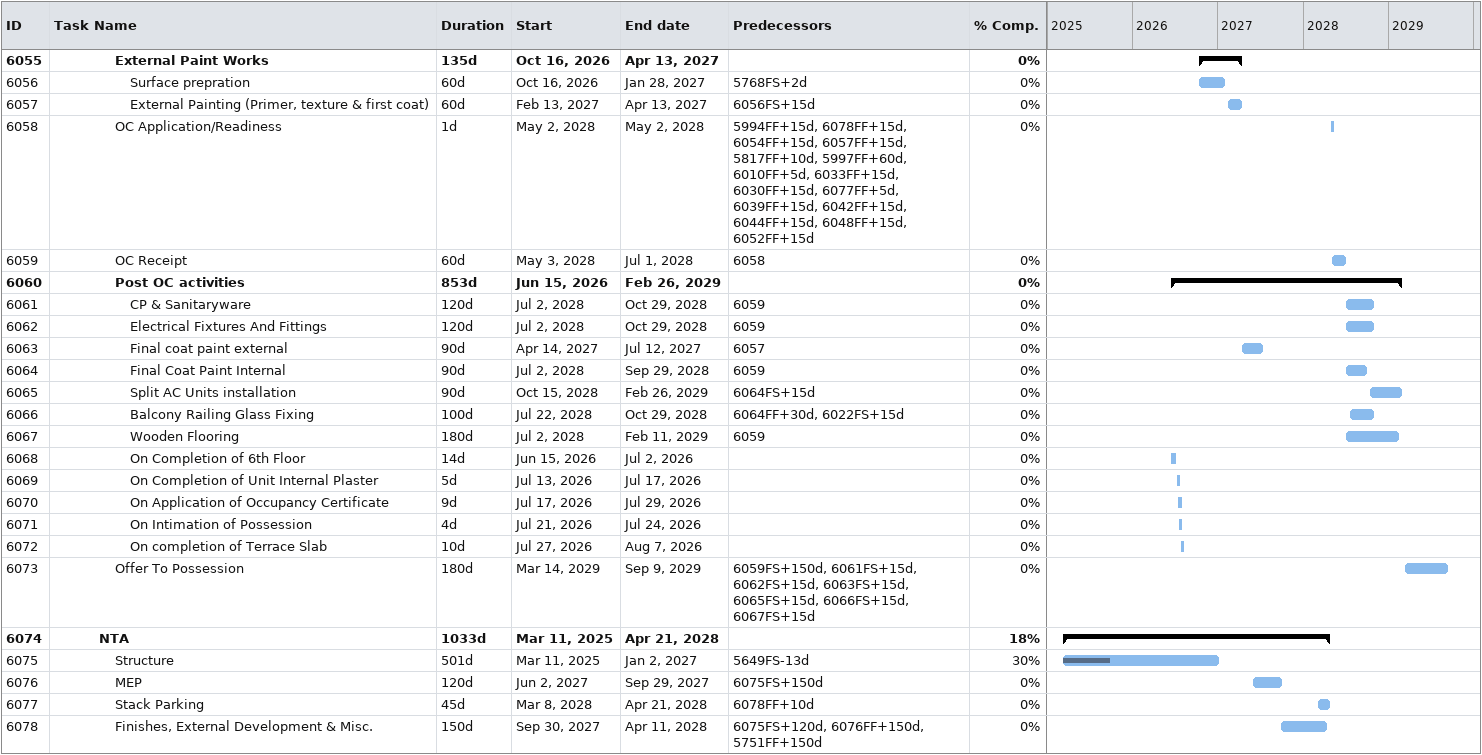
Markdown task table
| ID | Level | Task | Duration | Start | Finish | Predecessors | % complete |
|---|---|---|---|---|---|---|---|
| 6055 | 5 | **External Paint Works** | 135d | 2026-10-16 | 2027-04-13 |  | 0 |
| 6056 | 6 | Surface prepration | 60d | 2026-10-16 | 2027-01-28 | 5768FS+2d | 0 |
| 6057 | 6 | External Painting (Primer, texture & first coat) | 60d | 2027-02-13 | 2027-04-13 | 6056FS+15d | 0 |
| 6058 | 5 | OC Application/Readiness | 1d | 2028-05-02 | 2028-05-02 | 5994FF+15d, 6078FF+15d, 6054FF+15d, 6057FF+15d, 5817FF+10d, 5997FF+60d, 6010FF+5d, 6033FF+15d, 6030FF+15d, 6077FF+5d, 6039FF+15d, 6042FF+15d, 6044FF+15d, 6048FF+15d, 6052FF+15d | 0 |
| 6059 | 5 | OC Receipt | 60d | 2028-05-03 | 2028-07-01 | 6058 | 0 |
| 6060 | 5 | **Post OC activities** | 853d | 2026-06-15 | 2029-02-26 |  | 0 |
| 6061 | 6 | CP & Sanitaryware | 120d | 2028-07-02 | 2028-10-29 | 6059 | 0 |
| 6062 | 6 | Electrical Fixtures And Fittings | 120d | 2028-07-02 | 2028-10-29 | 6059 | 0 |
| 6063 | 6 | Final coat paint external | 90d | 2027-04-14 | 2027-07-12 | 6057 | 0 |
| 6064 | 6 | Final Coat Paint Internal | 90d | 2028-07-02 | 2028-09-29 | 6059 | 0 |
| 6065 | 6 | Split AC Units installation | 90d | 2028-10-15 | 2029-02-26 | 6064FS+15d | 0 |
| 6066 | 6 | Balcony Railing Glass Fixing | 100d | 2028-07-22 | 2028-10-29 | 6064FF+30d, 6022FS+15d | 0 |
| 6067 | 6 | Wooden Flooring | 180d | 2028-07-02 | 2029-02-11 | 6059 | 0 |
| 6068 | 6 | On Completion of 6th Floor | 14d | 2026-06-15 | 2026-07-02 |  | 0 |
| 6069 | 6 | On Completion of Unit Internal Plaster | 5d | 2026-07-13 | 2026-07-17 |  | 0 |
| 6070 | 6 | On Application of Occupancy Certificate | 9d | 2026-07-17 | 2026-07-29 |  | 0 |
| 6071 | 6 | On Intimation of Possession | 4d | 2026-07-21 | 2026-07-24 |  | 0 |
| 6072 | 6 | On completion of Terrace Slab | 10d | 2026-07-27 | 2026-08-07 |  | 0 |
| 6073 | 5 | Offer To Possession | 180d | 2029-03-14 | 2029-09-09 | 6059FS+150d, 6061FS+15d, 6062FS+15d, 6063FS+15d, 6065FS+15d, 6066FS+15d, 6067FS+15d | 0 |
| 6074 | 4 | **NTA** | 1033d | 2025-03-11 | 2028-04-21 |  | 18 |
| 6075 | 5 | Structure | 501d | 2025-03-11 | 2027-01-02 | 5649FS-13d | 30 |
| 6076 | 5 | MEP | 120d | 2027-06-02 | 2027-09-29 | 6075FS+150d | 0 |
| 6077 | 5 | Stack Parking | 45d | 2028-03-08 | 2028-04-21 | 6078FF+10d | 0 |
| 6078 | 5 | Finishes, External Development & Misc. | 150d | 2027-09-30 | 2028-04-11 | 6075FS+120d, 6076FF+150d, 5751FF+150d | 0 |
